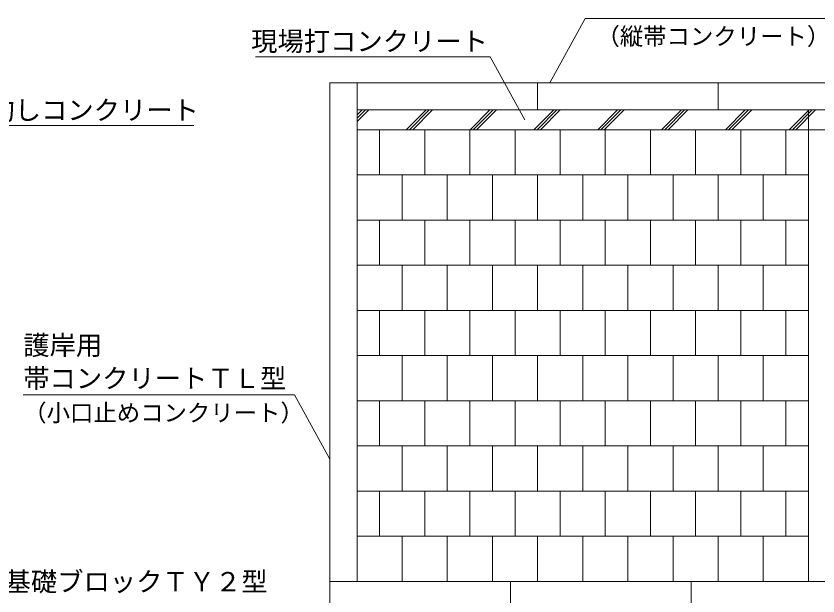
# Model space of a CAD drawing. Units: millimetres at full size, sheet at 1:20; details may follow other scales. Extents: x 0 to 4200, y 0 to 5940.
# Drawn here: x 1747 to 3168, y 733 to 1760 of the extents above; entities that cross this region are included whole.
import ezdxf
from ezdxf.enums import TextEntityAlignment as Align

# ---------------------------------------------------------------- set-up
doc = ezdxf.new("R2010")
doc.units = ezdxf.units.MM
doc.header["$LTSCALE"] = 20
for name, color, linetype, lineweight in [('ハッチング', 7, 'Continuous', 9), ('基礎・縦帯・横帯', 7, 'Continuous', 13), ('引出線', 7, 'Continuous', 13), ('本体', 7, 'Continuous', 13)]:
    doc.layers.add(name, color=color, linetype=linetype, lineweight=lineweight)
doc.styles.add('ＭＳ ゴシック', font='')
doc.styles.get('ＭＳ ゴシック').set_extended_font_data('MS Gothic')

# ---------------------------------------------------------------- blocks, each defined once
blk = doc.blocks.new('filled_arrow')
at = {"color": 0, "linetype": 'Continuous', "lineweight": -2}
blk.add_solid([(7.5, 1.25), (0, 0), (7.5, -1.25)], dxfattribs=at)

msp = doc.modelspace()

# ---------------------------------------------------------------- hatches: boundary and pattern name
at = {"layer": 'ハッチング'}
h = msp.add_hatch(dxfattribs=at)
h.set_pattern_fill('USER', color=256, style=0, pattern_type=2)
h.set_pattern_definition([(45, (-3354.61, 2554.16), (-56.5685, 56.5685), []), (45, (-3348.81, 2554.16), (-56.5685, 56.5685), []), (45, (-3343.01, 2554.16), (-56.5685, 56.5685), [])])
h.paths.add_polyline_path([(2350.92, 1593.77), (2350.92, 1558.57), (2390.92, 1558.57), (2470.92, 1558.57), (2550.92, 1558.57), (2630.92, 1558.57), (2710.92, 1558.57), (2790.92, 1558.57), (2870.92, 1558.57), (2950.92, 1558.57), (3030.92, 1558.57), (3110.92, 1558.57), (3678.92, 1558.57), (3678.92, 1593.77)])

# ---------------------------------------------------------------- linework, layer by layer
at = {"layer": '基礎・縦帯・横帯'}
for p, q in [((2302.92, 1641.77), (2302.92, 678.57)), ((2302.92, 1641.77), (3678.92, 1641.77)), ((2350.92, 1641.77), (2350.92, 758.57)), ((2670.92, 1641.77), (2670.92, 1593.77)), ((2990.92, 1641.77), (2990.92, 1593.77)), ((2350.92, 1593.77), (3678.92, 1593.77)), ((3150.92, 1593.77), (3150.92, 758.57)), ((2350.92, 1558.57), (3150.92, 1558.57)), ((3198.92, 1558.57), (3150.92, 1558.57)), ((2302.92, 758.57), (3678.92, 758.57)), ((2622.92, 758.57), (2622.92, 678.57)), ((2942.92, 758.57), (2942.92, 678.57))]:
    msp.add_line(p, q, dxfattribs=at)
at = {"layer": '引出線'}
for points in [[(1560.65, 1768.84), (1677.64, 1566.2), (2061.67, 1566.2)], [(2692.59, 1641.77), (2755.28, 1755.42), (3236.16, 1755.42)], [(2648.21, 1576.17), (2586.92, 1687.29), (2170.83, 1687.29)], [(2302.92, 975.2), (2240.23, 1088.85), (1759.36, 1088.85)]]:
    msp.add_lwpolyline(points, dxfattribs=at)
at = {"layer": '本体'}
for p, q in [((2350.92, 1558.57), (2350.92, 1478.57)), ((2350.92, 1558.57), (2390.92, 1558.57)), ((2390.92, 1558.57), (2390.92, 1478.57)), ((2390.92, 1558.57), (2390.92, 1478.57)), ((2390.92, 1558.57), (2470.92, 1558.57)), ((2470.92, 1558.57), (2470.92, 1478.57)), ((2470.92, 1558.57), (2470.92, 1478.57)), ((2470.92, 1558.57), (2550.92, 1558.57)), ((2550.92, 1558.57), (2550.92, 1478.57)), ((2550.92, 1558.57), (2550.92, 1478.57)), ((2550.92, 1558.57), (2630.92, 1558.57)), ((2630.92, 1558.57), (2630.92, 1478.57)), ((2630.92, 1558.57), (2630.92, 1478.57)), ((2630.92, 1558.57), (2710.92, 1558.57)), ((2710.92, 1558.57), (2710.92, 1478.57)), ((2710.92, 1558.57), (2710.92, 1478.57)), ((2710.92, 1558.57), (2790.92, 1558.57)), ((2790.92, 1558.57), (2790.92, 1478.57)), ((2790.92, 1558.57), (2790.92, 1478.57)), ((2790.92, 1558.57), (2870.92, 1558.57)), ((2870.92, 1558.57), (2870.92, 1478.57)), ((2870.92, 1558.57), (2870.92, 1478.57)), ((2870.92, 1558.57), (2950.92, 1558.57)), ((2950.92, 1558.57), (2950.92, 1478.57)), ((2950.92, 1558.57), (2950.92, 1478.57)), ((2950.92, 1558.57), (3030.92, 1558.57)), ((3030.92, 1558.57), (3030.92, 1478.57)), ((3030.92, 1558.57), (3030.92, 1478.57)), ((3030.92, 1558.57), (3110.92, 1558.57)), ((3110.92, 1558.57), (3110.92, 1478.57)), ((3110.92, 1558.57), (3110.92, 1478.57)), ((3110.92, 1558.57), (3150.92, 1558.57)), ((3150.92, 1558.57), (3150.92, 1478.57)), ((2350.92, 1478.57), (2350.92, 1398.57)), ((2350.92, 1478.57), (2430.92, 1478.57)), ((2350.92, 1478.57), (2390.92, 1478.57)), ((2390.92, 1478.57), (2470.92, 1478.57)), ((2430.92, 1478.57), (2430.92, 1398.57)), ((2430.92, 1478.57), (2430.92, 1398.57)), ((2430.92, 1478.57), (2510.92, 1478.57)), ((2470.92, 1478.57), (2550.92, 1478.57)), ((2510.92, 1478.57), (2510.92, 1398.57)), ((2510.92, 1478.57), (2510.92, 1398.57)), ((2510.92, 1478.57), (2590.92, 1478.57)), ((2550.92, 1478.57), (2630.92, 1478.57)), ((2590.92, 1478.57), (2590.92, 1398.57)), ((2590.92, 1478.57), (2590.92, 1398.57)), ((2590.92, 1478.57), (2670.92, 1478.57)), ((2630.92, 1478.57), (2710.92, 1478.57)), ((2670.92, 1478.57), (2670.92, 1398.57)), ((2670.92, 1478.57), (2670.92, 1398.57)), ((2670.92, 1478.57), (2750.92, 1478.57)), ((2710.92, 1478.57), (2790.92, 1478.57)), ((2750.92, 1478.57), (2750.92, 1398.57)), ((2750.92, 1478.57), (2750.92, 1398.57)), ((2750.92, 1478.57), (2830.92, 1478.57)), ((2790.92, 1478.57), (2870.92, 1478.57)), ((2830.92, 1478.57), (2830.92, 1398.57)), ((2830.92, 1478.57), (2830.92, 1398.57)), ((2830.92, 1478.57), (2910.92, 1478.57)), ((2870.92, 1478.57), (2950.92, 1478.57)), ((2910.92, 1478.57), (2910.92, 1398.57)), ((2910.92, 1478.57), (2910.92, 1398.57)), ((2910.92, 1478.57), (2990.92, 1478.57)), ((2950.92, 1478.57), (3030.92, 1478.57)), ((2990.92, 1478.57), (2990.92, 1398.57)), ((2990.92, 1478.57), (2990.92, 1398.57)), ((2990.92, 1478.57), (3070.92, 1478.57)), ((3030.92, 1478.57), (3110.92, 1478.57)), ((3070.92, 1478.57), (3070.92, 1398.57)), ((3070.92, 1478.57), (3070.92, 1398.57)), ((3070.92, 1478.57), (3150.92, 1478.57)), ((3110.92, 1478.57), (3150.92, 1478.57)), ((3150.92, 1478.57), (3150.92, 1398.57)), ((2350.92, 1398.57), (2350.92, 1318.57)), ((2350.92, 1398.57), (2390.92, 1398.57)), ((2350.92, 1398.57), (2430.92, 1398.57)), ((2390.92, 1398.57), (2390.92, 1318.57)), ((2390.92, 1398.57), (2390.92, 1318.57)), ((2390.92, 1398.57), (2470.92, 1398.57)), ((2430.92, 1398.57), (2510.92, 1398.57)), ((2470.92, 1398.57), (2470.92, 1318.57)), ((2470.92, 1398.57), (2470.92, 1318.57)), ((2470.92, 1398.57), (2550.92, 1398.57)), ((2510.92, 1398.57), (2590.92, 1398.57)), ((2550.92, 1398.57), (2550.92, 1318.57)), ((2550.92, 1398.57), (2550.92, 1318.57)), ((2550.92, 1398.57), (2630.92, 1398.57)), ((2590.92, 1398.57), (2670.92, 1398.57)), ((2630.92, 1398.57), (2630.92, 1318.57)), ((2630.92, 1398.57), (2630.92, 1318.57)), ((2630.92, 1398.57), (2710.92, 1398.57)), ((2670.92, 1398.57), (2750.92, 1398.57)), ((2710.92, 1398.57), (2710.92, 1318.57)), ((2710.92, 1398.57), (2710.92, 1318.57)), ((2710.92, 1398.57), (2790.92, 1398.57)), ((2750.92, 1398.57), (2830.92, 1398.57)), ((2790.92, 1398.57), (2790.92, 1318.57)), ((2790.92, 1398.57), (2790.92, 1318.57)), ((2790.92, 1398.57), (2870.92, 1398.57)), ((2830.92, 1398.57), (2910.92, 1398.57)), ((2870.92, 1398.57), (2870.92, 1318.57)), ((2870.92, 1398.57), (2870.92, 1318.57)), ((2870.92, 1398.57), (2950.92, 1398.57)), ((2910.92, 1398.57), (2990.92, 1398.57)), ((2950.92, 1398.57), (2950.92, 1318.57)), ((2950.92, 1398.57), (2950.92, 1318.57)), ((2950.92, 1398.57), (3030.92, 1398.57)), ((2990.92, 1398.57), (3070.92, 1398.57)), ((3030.92, 1398.57), (3030.92, 1318.57)), ((3030.92, 1398.57), (3030.92, 1318.57)), ((3030.92, 1398.57), (3110.92, 1398.57)), ((3070.92, 1398.57), (3150.92, 1398.57)), ((3110.92, 1398.57), (3110.92, 1318.57)), ((3110.92, 1398.57), (3110.92, 1318.57)), ((3110.92, 1398.57), (3150.92, 1398.57)), ((3150.92, 1398.57), (3150.92, 1318.57)), ((2350.92, 1318.57), (2350.92, 1238.57)), ((2350.92, 1318.57), (2430.92, 1318.57)), ((2350.92, 1318.57), (2390.92, 1318.57)), ((2390.92, 1318.57), (2470.92, 1318.57)), ((2430.92, 1318.57), (2430.92, 1238.57)), ((2430.92, 1318.57), (2430.92, 1238.57)), ((2430.92, 1318.57), (2510.92, 1318.57)), ((2470.92, 1318.57), (2550.92, 1318.57)), ((2510.92, 1318.57), (2510.92, 1238.57)), ((2510.92, 1318.57), (2510.92, 1238.57)), ((2510.92, 1318.57), (2590.92, 1318.57)), ((2550.92, 1318.57), (2630.92, 1318.57)), ((2590.92, 1318.57), (2590.92, 1238.57)), ((2590.92, 1318.57), (2590.92, 1238.57)), ((2590.92, 1318.57), (2670.92, 1318.57)), ((2630.92, 1318.57), (2710.92, 1318.57)), ((2670.92, 1318.57), (2670.92, 1238.57)), ((2670.92, 1318.57), (2670.92, 1238.57)), ((2670.92, 1318.57), (2750.92, 1318.57)), ((2710.92, 1318.57), (2790.92, 1318.57)), ((2750.92, 1318.57), (2750.92, 1238.57)), ((2750.92, 1318.57), (2750.92, 1238.57)), ((2750.92, 1318.57), (2830.92, 1318.57)), ((2790.92, 1318.57), (2870.92, 1318.57)), ((2830.92, 1318.57), (2830.92, 1238.57)), ((2830.92, 1318.57), (2830.92, 1238.57)), ((2830.92, 1318.57), (2910.92, 1318.57)), ((2870.92, 1318.57), (2950.92, 1318.57)), ((2910.92, 1318.57), (2910.92, 1238.57)), ((2910.92, 1318.57), (2910.92, 1238.57)), ((2910.92, 1318.57), (2990.92, 1318.57)), ((2950.92, 1318.57), (3030.92, 1318.57)), ((2990.92, 1318.57), (2990.92, 1238.57)), ((2990.92, 1318.57), (2990.92, 1238.57)), ((2990.92, 1318.57), (3070.92, 1318.57)), ((3030.92, 1318.57), (3110.92, 1318.57)), ((3070.92, 1318.57), (3070.92, 1238.57)), ((3070.92, 1318.57), (3070.92, 1238.57)), ((3070.92, 1318.57), (3150.92, 1318.57)), ((3110.92, 1318.57), (3150.92, 1318.57)), ((3150.92, 1318.57), (3150.92, 1238.57)), ((2350.92, 1238.57), (2350.92, 1158.57)), ((2350.92, 1238.57), (2390.92, 1238.57)), ((2350.92, 1238.57), (2430.92, 1238.57)), ((2390.92, 1238.57), (2390.92, 1158.57)), ((2390.92, 1238.57), (2390.92, 1158.57)), ((2390.92, 1238.57), (2470.92, 1238.57)), ((2430.92, 1238.57), (2510.92, 1238.57)), ((2470.92, 1238.57), (2470.92, 1158.57)), ((2470.92, 1238.57), (2470.92, 1158.57)), ((2470.92, 1238.57), (2550.92, 1238.57)), ((2510.92, 1238.57), (2590.92, 1238.57)), ((2550.92, 1238.57), (2550.92, 1158.57)), ((2550.92, 1238.57), (2550.92, 1158.57)), ((2550.92, 1238.57), (2630.92, 1238.57)), ((2590.92, 1238.57), (2670.92, 1238.57)), ((2630.92, 1238.57), (2630.92, 1158.57)), ((2630.92, 1238.57), (2630.92, 1158.57)), ((2630.92, 1238.57), (2710.92, 1238.57)), ((2670.92, 1238.57), (2750.92, 1238.57)), ((2710.92, 1238.57), (2710.92, 1158.57)), ((2710.92, 1238.57), (2710.92, 1158.57)), ((2710.92, 1238.57), (2790.92, 1238.57)), ((2750.92, 1238.57), (2830.92, 1238.57)), ((2790.92, 1238.57), (2790.92, 1158.57)), ((2790.92, 1238.57), (2790.92, 1158.57)), ((2790.92, 1238.57), (2870.92, 1238.57)), ((2830.92, 1238.57), (2910.92, 1238.57)), ((2870.92, 1238.57), (2870.92, 1158.57)), ((2870.92, 1238.57), (2870.92, 1158.57)), ((2870.92, 1238.57), (2950.92, 1238.57)), ((2910.92, 1238.57), (2990.92, 1238.57)), ((2950.92, 1238.57), (2950.92, 1158.57)), ((2950.92, 1238.57), (2950.92, 1158.57)), ((2950.92, 1238.57), (3030.92, 1238.57)), ((2990.92, 1238.57), (3070.92, 1238.57)), ((3030.92, 1238.57), (3030.92, 1158.57)), ((3030.92, 1238.57), (3030.92, 1158.57)), ((3030.92, 1238.57), (3110.92, 1238.57)), ((3070.92, 1238.57), (3150.92, 1238.57)), ((3110.92, 1238.57), (3110.92, 1158.57)), ((3110.92, 1238.57), (3110.92, 1158.57)), ((3110.92, 1238.57), (3150.92, 1238.57)), ((3150.92, 1238.57), (3150.92, 1158.57)), ((2350.92, 1158.57), (2350.92, 1078.57)), ((2350.92, 1158.57), (2430.92, 1158.57)), ((2350.92, 1158.57), (2390.92, 1158.57)), ((2390.92, 1158.57), (2470.92, 1158.57)), ((2430.92, 1158.57), (2430.92, 1078.57)), ((2430.92, 1158.57), (2430.92, 1078.57)), ((2430.92, 1158.57), (2510.92, 1158.57)), ((2470.92, 1158.57), (2550.92, 1158.57)), ((2510.92, 1158.57), (2510.92, 1078.57)), ((2510.92, 1158.57), (2510.92, 1078.57)), ((2510.92, 1158.57), (2590.92, 1158.57)), ((2550.92, 1158.57), (2630.92, 1158.57)), ((2590.92, 1158.57), (2590.92, 1078.57)), ((2590.92, 1158.57), (2590.92, 1078.57)), ((2590.92, 1158.57), (2670.92, 1158.57)), ((2630.92, 1158.57), (2710.92, 1158.57)), ((2670.92, 1158.57), (2670.92, 1078.57)), ((2670.92, 1158.57), (2670.92, 1078.57)), ((2670.92, 1158.57), (2750.92, 1158.57)), ((2710.92, 1158.57), (2790.92, 1158.57)), ((2750.92, 1158.57), (2750.92, 1078.57)), ((2750.92, 1158.57), (2750.92, 1078.57)), ((2750.92, 1158.57), (2830.92, 1158.57)), ((2790.92, 1158.57), (2870.92, 1158.57)), ((2830.92, 1158.57), (2830.92, 1078.57)), ((2830.92, 1158.57), (2830.92, 1078.57)), ((2830.92, 1158.57), (2910.92, 1158.57)), ((2870.92, 1158.57), (2950.92, 1158.57)), ((2910.92, 1158.57), (2910.92, 1078.57)), ((2910.92, 1158.57), (2910.92, 1078.57)), ((2910.92, 1158.57), (2990.92, 1158.57)), ((2950.92, 1158.57), (3030.92, 1158.57)), ((2990.92, 1158.57), (2990.92, 1078.57)), ((2990.92, 1158.57), (2990.92, 1078.57)), ((2990.92, 1158.57), (3070.92, 1158.57)), ((3030.92, 1158.57), (3110.92, 1158.57)), ((3070.92, 1158.57), (3070.92, 1078.57)), ((3070.92, 1158.57), (3070.92, 1078.57)), ((3070.92, 1158.57), (3150.92, 1158.57)), ((3110.92, 1158.57), (3150.92, 1158.57)), ((3150.92, 1158.57), (3150.92, 1078.57)), ((2350.92, 1078.57), (2350.92, 998.57)), ((2350.92, 1078.57), (2390.92, 1078.57)), ((2350.92, 1078.57), (2430.92, 1078.57)), ((2390.92, 1078.57), (2390.92, 998.57)), ((2390.92, 1078.57), (2390.92, 998.57)), ((2390.92, 1078.57), (2470.92, 1078.57)), ((2430.92, 1078.57), (2510.92, 1078.57)), ((2470.92, 1078.57), (2470.92, 998.57)), ((2470.92, 1078.57), (2470.92, 998.57)), ((2470.92, 1078.57), (2550.92, 1078.57)), ((2510.92, 1078.57), (2590.92, 1078.57)), ((2550.92, 1078.57), (2550.92, 998.57)), ((2550.92, 1078.57), (2550.92, 998.57)), ((2550.92, 1078.57), (2630.92, 1078.57)), ((2590.92, 1078.57), (2670.92, 1078.57)), ((2630.92, 1078.57), (2630.92, 998.57)), ((2630.92, 1078.57), (2630.92, 998.57)), ((2630.92, 1078.57), (2710.92, 1078.57)), ((2670.92, 1078.57), (2750.92, 1078.57)), ((2710.92, 1078.57), (2710.92, 998.57)), ((2710.92, 1078.57), (2710.92, 998.57)), ((2710.92, 1078.57), (2790.92, 1078.57)), ((2750.92, 1078.57), (2830.92, 1078.57)), ((2790.92, 1078.57), (2790.92, 998.57)), ((2790.92, 1078.57), (2790.92, 998.57)), ((2790.92, 1078.57), (2870.92, 1078.57)), ((2830.92, 1078.57), (2910.92, 1078.57)), ((2870.92, 1078.57), (2870.92, 998.57)), ((2870.92, 1078.57), (2870.92, 998.57)), ((2870.92, 1078.57), (2950.92, 1078.57)), ((2910.92, 1078.57), (2990.92, 1078.57)), ((2950.92, 1078.57), (2950.92, 998.57)), ((2950.92, 1078.57), (2950.92, 998.57)), ((2950.92, 1078.57), (3030.92, 1078.57)), ((2990.92, 1078.57), (3070.92, 1078.57)), ((3030.92, 1078.57), (3030.92, 998.57)), ((3030.92, 1078.57), (3030.92, 998.57)), ((3030.92, 1078.57), (3110.92, 1078.57)), ((3070.92, 1078.57), (3150.92, 1078.57)), ((3110.92, 1078.57), (3110.92, 998.57)), ((3110.92, 1078.57), (3110.92, 998.57)), ((3110.92, 1078.57), (3150.92, 1078.57)), ((3150.92, 1078.57), (3150.92, 998.57)), ((2350.92, 998.57), (2350.92, 918.57)), ((2350.92, 998.57), (2430.92, 998.57)), ((2350.92, 998.57), (2390.92, 998.57)), ((2390.92, 998.57), (2470.92, 998.57)), ((2430.92, 998.57), (2430.92, 918.57)), ((2430.92, 998.57), (2430.92, 918.57)), ((2430.92, 998.57), (2510.92, 998.57)), ((2470.92, 998.57), (2550.92, 998.57)), ((2510.92, 998.57), (2510.92, 918.57)), ((2510.92, 998.57), (2510.92, 918.57)), ((2510.92, 998.57), (2590.92, 998.57)), ((2550.92, 998.57), (2630.92, 998.57)), ((2590.92, 998.57), (2590.92, 918.57)), ((2590.92, 998.57), (2590.92, 918.57)), ((2590.92, 998.57), (2670.92, 998.57)), ((2630.92, 998.57), (2710.92, 998.57)), ((2670.92, 998.57), (2670.92, 918.57)), ((2670.92, 998.57), (2670.92, 918.57)), ((2670.92, 998.57), (2750.92, 998.57)), ((2710.92, 998.57), (2790.92, 998.57)), ((2750.92, 998.57), (2750.92, 918.57)), ((2750.92, 998.57), (2750.92, 918.57)), ((2750.92, 998.57), (2830.92, 998.57)), ((2790.92, 998.57), (2870.92, 998.57)), ((2830.92, 998.57), (2830.92, 918.57)), ((2830.92, 998.57), (2830.92, 918.57)), ((2830.92, 998.57), (2910.92, 998.57)), ((2870.92, 998.57), (2950.92, 998.57)), ((2910.92, 998.57), (2910.92, 918.57)), ((2910.92, 998.57), (2910.92, 918.57)), ((2910.92, 998.57), (2990.92, 998.57)), ((2950.92, 998.57), (3030.92, 998.57)), ((2990.92, 998.57), (2990.92, 918.57)), ((2990.92, 998.57), (2990.92, 918.57)), ((2990.92, 998.57), (3070.92, 998.57)), ((3030.92, 998.57), (3110.92, 998.57)), ((3070.92, 998.57), (3070.92, 918.57)), ((3070.92, 998.57), (3070.92, 918.57)), ((3070.92, 998.57), (3150.92, 998.57)), ((3110.92, 998.57), (3150.92, 998.57)), ((3150.92, 998.57), (3150.92, 918.57)), ((2350.92, 918.57), (2350.92, 838.57)), ((2350.92, 918.57), (2390.92, 918.57)), ((2350.92, 918.57), (2430.92, 918.57)), ((2390.92, 918.57), (2390.92, 838.57)), ((2390.92, 918.57), (2390.92, 838.57)), ((2390.92, 918.57), (2470.92, 918.57)), ((2430.92, 918.57), (2510.92, 918.57)), ((2470.92, 918.57), (2470.92, 838.57)), ((2470.92, 918.57), (2470.92, 838.57)), ((2470.92, 918.57), (2550.92, 918.57)), ((2510.92, 918.57), (2590.92, 918.57)), ((2550.92, 918.57), (2550.92, 838.57)), ((2550.92, 918.57), (2550.92, 838.57)), ((2550.92, 918.57), (2630.92, 918.57)), ((2590.92, 918.57), (2670.92, 918.57)), ((2630.92, 918.57), (2630.92, 838.57)), ((2630.92, 918.57), (2630.92, 838.57)), ((2630.92, 918.57), (2710.92, 918.57)), ((2670.92, 918.57), (2750.92, 918.57)), ((2710.92, 918.57), (2710.92, 838.57)), ((2710.92, 918.57), (2710.92, 838.57)), ((2710.92, 918.57), (2790.92, 918.57)), ((2750.92, 918.57), (2830.92, 918.57)), ((2790.92, 918.57), (2790.92, 838.57)), ((2790.92, 918.57), (2790.92, 838.57)), ((2790.92, 918.57), (2870.92, 918.57)), ((2830.92, 918.57), (2910.92, 918.57)), ((2870.92, 918.57), (2870.92, 838.57)), ((2870.92, 918.57), (2870.92, 838.57)), ((2870.92, 918.57), (2950.92, 918.57)), ((2910.92, 918.57), (2990.92, 918.57)), ((2950.92, 918.57), (2950.92, 838.57)), ((2950.92, 918.57), (2950.92, 838.57)), ((2950.92, 918.57), (3030.92, 918.57)), ((2990.92, 918.57), (3070.92, 918.57)), ((3030.92, 918.57), (3030.92, 838.57)), ((3030.92, 918.57), (3030.92, 838.57)), ((3030.92, 918.57), (3110.92, 918.57)), ((3070.92, 918.57), (3150.92, 918.57)), ((3110.92, 918.57), (3110.92, 838.57)), ((3110.92, 918.57), (3110.92, 838.57)), ((3110.92, 918.57), (3150.92, 918.57)), ((3150.92, 918.57), (3150.92, 838.57)), ((2350.92, 838.57), (2350.92, 758.57)), ((2350.92, 838.57), (2430.92, 838.57)), ((2350.92, 838.57), (2390.92, 838.57)), ((2390.92, 838.57), (2470.92, 838.57)), ((2430.92, 838.57), (2430.92, 758.57)), ((2430.92, 838.57), (2430.92, 758.57)), ((2430.92, 838.57), (2510.92, 838.57)), ((2470.92, 838.57), (2550.92, 838.57)), ((2510.92, 838.57), (2510.92, 758.57)), ((2510.92, 838.57), (2510.92, 758.57)), ((2510.92, 838.57), (2590.92, 838.57)), ((2550.92, 838.57), (2630.92, 838.57)), ((2590.92, 838.57), (2590.92, 758.57)), ((2590.92, 838.57), (2590.92, 758.57)), ((2590.92, 838.57), (2670.92, 838.57)), ((2630.92, 838.57), (2710.92, 838.57)), ((2670.92, 838.57), (2670.92, 758.57)), ((2670.92, 838.57), (2670.92, 758.57)), ((2670.92, 838.57), (2750.92, 838.57)), ((2710.92, 838.57), (2790.92, 838.57)), ((2750.92, 838.57), (2750.92, 758.57)), ((2750.92, 838.57), (2750.92, 758.57)), ((2750.92, 838.57), (2830.92, 838.57)), ((2790.92, 838.57), (2870.92, 838.57)), ((2830.92, 838.57), (2830.92, 758.57)), ((2830.92, 838.57), (2830.92, 758.57)), ((2830.92, 838.57), (2910.92, 838.57)), ((2870.92, 838.57), (2950.92, 838.57)), ((2910.92, 838.57), (2910.92, 758.57)), ((2910.92, 838.57), (2910.92, 758.57)), ((2910.92, 838.57), (2990.92, 838.57)), ((2950.92, 838.57), (3030.92, 838.57)), ((2990.92, 838.57), (2990.92, 758.57)), ((2990.92, 838.57), (2990.92, 758.57)), ((2990.92, 838.57), (3070.92, 838.57)), ((3030.92, 838.57), (3110.92, 838.57)), ((3070.92, 838.57), (3070.92, 758.57)), ((3070.92, 838.57), (3070.92, 758.57)), ((3070.92, 838.57), (3150.92, 838.57)), ((3110.92, 838.57), (3150.92, 838.57)), ((3150.92, 838.57), (3150.92, 758.57)), ((2350.92, 758.57), (2430.92, 758.57)), ((2430.92, 758.57), (2510.92, 758.57)), ((2510.92, 758.57), (2590.92, 758.57)), ((2590.92, 758.57), (2670.92, 758.57)), ((2670.92, 758.57), (2750.92, 758.57)), ((2750.92, 758.57), (2830.92, 758.57)), ((2830.92, 758.57), (2910.92, 758.57)), ((2910.92, 758.57), (2990.92, 758.57)), ((2990.92, 758.57), (3070.92, 758.57)), ((3070.92, 758.57), (3150.92, 758.57))]:
    msp.add_line(p, q, dxfattribs=at)

# ---------------------------------------------------------------- block references
at = {"layer": '引出線', "xscale": 0.133, "yscale": 0.133}
for p, rotation in [((2692.59, 1641.77), 61.1), ((2648.21, 1576.17), 118.9), ((2302.92, 975.2), 118.9)]:
    msp.add_blockref('filled_arrow', p, dxfattribs=dict(at, rotation=rotation))

# ---------------------------------------------------------------- texts
at = {"layer": '引出線', "style": 'ＭＳ ゴシック'}
for s, p in [('現場打コンクリート', (2582.92, 1732.13)), ('護岸用基礎ブロックＴＹ２型', (2192.5, 775.43))]:
    msp.add_text(s, height=34.18, dxfattribs=at).set_placement(p, align=Align.TOP_RIGHT)
for s, height, p in [('（縦帯コンクリート）', 30.38, (2775.28, 1699.52)), ('護岸用', 34.18, (1759.36, 1149.45)), ('帯コンクリートＴＬ型', 34.18, (1759.36, 1090.95)), ('（小口止めコンクリート）', 30.38, (1759.36, 1032.94))]:
    msp.add_text(s, height=height, dxfattribs=at).set_placement(p, align=Align.BOTTOM_LEFT)
msp.add_text('均しコンクリート', height=34.18, dxfattribs=at).set_placement((1697.64, 1610.31), align=Align.TOP_LEFT)

doc.saveas('drawing.dxf')
